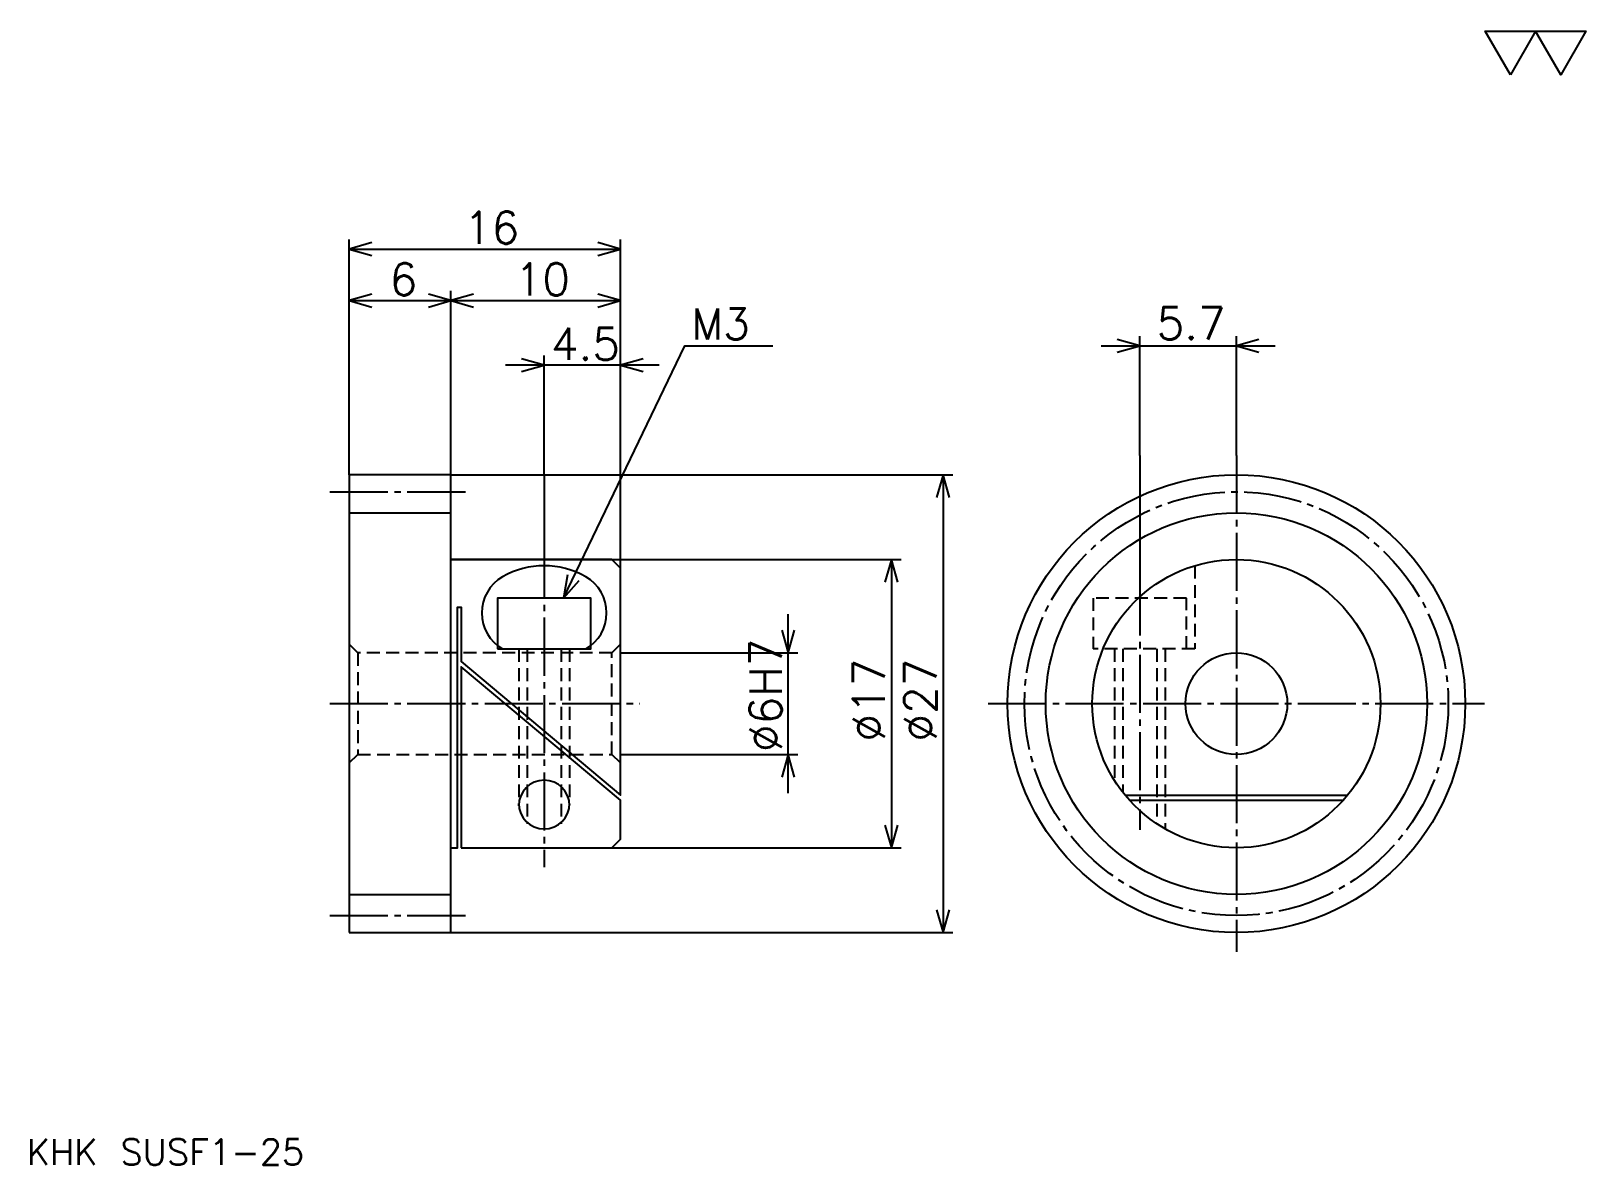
# Model space of a CAD drawing. Extents: x 4.1 to 95.8, y 4.2 to 71.1.
import ezdxf

# ---------------------------------------------------------------- set-up
doc = ezdxf.new("R2010")
doc.units = 0
doc.linetypes.add('DASHDOT', pattern=[4.566372, 3.424779, -0.380531, 0.380531, -0.380531])
doc.linetypes.add('HIDDEN', pattern=[1.141593, 0.761062, -0.380531])
doc.layers.get('0').update_dxf_attribs({"linetype": 'CONTINUOUS'})
doc.layers.add('DASHDOT', color=6, linetype='DASHDOT')
doc.layers.add('HIDDEN', color=2, linetype='HIDDEN')
doc.styles.add('KANJI', font='TXT', dxfattribs={"bigfont": 'BIGFONT'})

msp = doc.modelspace()

# ---------------------------------------------------------------- linework, layer by layer
at = {"color": 5}
for p, q in [((22.831861, 44.893803), (22.831861, 58.783184)), ((38.831863, 44.893803), (38.831863, 58.783184)), ((22.831861, 58.212387), (38.831863, 58.212387)), ((22.831861, 55.168137), (28.831861, 55.168137)), ((28.831861, 44.893803), (28.831861, 55.738937)), ((28.831861, 55.168137), (38.831863, 55.168137)), ((67.180534, 52.504421), (77.446907, 52.504421)), ((69.463722, 46.035397), (69.463722, 53.075218)), ((75.163719, 46.035397), (75.163719, 53.075218)), ((41.115047, 51.362831), (32.048676, 51.362831)), ((34.331863, 44.893803), (34.331863, 51.933624)), ((69.463722, 46.035397), (69.463722, 38.84095)), ((22.831861, 44.893803), (22.831861, 44.893803)), ((28.831861, 44.893803), (28.831861, 44.893803)), ((28.831861, 44.893803), (38.831863, 44.893803)), ((34.331863, 44.893803), (34.331863, 39.893803)), ((38.831863, 44.893803), (58.429207, 44.893803)), ((38.831863, 39.393803), (38.831863, 44.893803)), ((57.858414, 44.893803), (57.858414, 17.893803)), ((28.831861, 39.893803), (38.831863, 39.893803)), ((38.831863, 39.893803), (55.384956, 39.893803)), ((54.814163, 39.893803), (54.814163, 22.893803)), ((48.72567, 26.110617), (48.72567, 36.676987)), ((38.831863, 34.393803), (49.296463, 34.393803)), ((38.831863, 28.393803), (49.296463, 28.393803)), ((38.331863, 22.893803), (38.831863, 22.893803)), ((38.831863, 22.893803), (55.384956, 22.893803)), ((28.831861, 17.893803), (38.831863, 17.893803)), ((38.831863, 17.893803), (58.429207, 17.893803))]:
    msp.add_line(p, q, dxfattribs=at)
at = {"color": 4}
for p, q in [((22.831861, 42.643803), (28.831861, 42.643803)), ((31.877234, 34.623802), (36.786491, 34.623802)), ((68.601028, 25.991852), (81.72641, 25.991852)), ((68.85817, 25.693802), (81.469276, 25.693802)), ((32.831863, 25.37606), (32.831863, 25.503944)), ((35.831863, 25.37606), (35.831863, 25.503944)), ((22.831861, 20.143803), (28.831861, 20.143803))]:
    msp.add_line(p, q, dxfattribs=at)
at = {"color": 7}
msp.add_lwpolyline([(91.327431, 68.495575), (89.843361, 71.067963), (95.77964, 71.067963), (94.29557, 68.495575), (92.811501, 71.067963), (91.327431, 68.495575)], dxfattribs=at)
at = {"color": 5}
for points in [[(24.163719, 58.592918), (22.831861, 58.212387), (24.163719, 57.831856)], [(37.500004, 57.831856), (38.831863, 58.212387), (37.500004, 58.592918)], [(24.163719, 55.548668), (22.831861, 55.168137), (24.163719, 54.787605)], [(27.500004, 54.787605), (28.831861, 55.168137), (27.500004, 55.548668)], [(30.163719, 55.548668), (28.831861, 55.168137), (30.163719, 54.787605)], [(37.500004, 54.787605), (38.831863, 55.168137), (37.500004, 55.548668)], [(35.473454, 37.623802), (42.637169, 52.504421), (47.812393, 52.504421)], [(68.131859, 52.12389), (69.463722, 52.504421), (68.131859, 52.884953)], [(76.495583, 52.884953), (75.163719, 52.504421), (76.495583, 52.12389)], [(33.000004, 50.9823), (34.331863, 51.362831), (33.000004, 51.743362)], [(40.163719, 51.743362), (38.831863, 51.362831), (40.163719, 50.9823)], [(58.238945, 43.561943), (57.858414, 44.893803), (57.477882, 43.561943)], [(55.194695, 38.561943), (54.814163, 39.893803), (54.433632, 38.561943)], [(35.708298, 38.988903), (35.473454, 37.623802), (36.394035, 38.658779)], [(48.345139, 35.725662), (48.72567, 34.393803), (49.106201, 35.725662)], [(49.106201, 27.061943), (48.72567, 28.393803), (48.345139, 27.061943)], [(54.433632, 24.225662), (54.814163, 22.893803), (55.194695, 24.225662)], [(57.477882, 19.225662), (57.858414, 17.893803), (58.238945, 19.225662)]]:
    msp.add_lwpolyline(points, dxfattribs=at)
at = {"color": 4}
for points in [[(22.831861, 17.893803), (22.831861, 17.893803), (28.831861, 17.893803), (28.831861, 17.893803), (28.831861, 44.893803), (28.831861, 44.893803), (22.831861, 44.893803), (22.831861, 44.893803), (22.831861, 17.893803)], [(28.831861, 22.893803), (29.212393, 22.893803), (29.212393, 37.093803), (29.440712, 37.093803), (29.440712, 33.871964), (38.831863, 25.991852), (38.831863, 39.393803), (38.331863, 39.893803), (28.831861, 39.893803)], [(31.581861, 34.623802), (37.081863, 34.623802), (37.081863, 37.623802), (31.581861, 37.623802), (31.581861, 34.623802)], [(29.440712, 22.893803), (38.331863, 22.893803), (38.831863, 23.393803), (38.831863, 25.693802), (29.440712, 33.573914), (29.440712, 22.893803)]]:
    msp.add_lwpolyline(points, dxfattribs=at)
for radius in [13.5, 11.25, 8.5, 3]:
    msp.add_circle((75.163719, 31.393803), radius, dxfattribs=at)
for centre, radius, start, end in [((34.331863, 34.623802), 4.909257, 60.00000468, 119.99999532), ((33.104546, 36.749573), 2.454628, 119.99999532, 240.00000468), ((35.559174, 36.749573), 2.454628, 299.99999532, 60.00000468), ((34.331863, 25.37606), 1.5, 0, 180), ((34.331863, 25.503944), 1.5, 180, 0)]:
    msp.add_arc(centre, radius, start, end, dxfattribs=at)
at = {"layer": 'DASHDOT', "color": 7}
for p, q in [((75.163719, 46.035397), (75.163719, 16.752209)), ((21.690269, 43.893803), (29.973454, 43.893803)), ((34.331863, 41.035397), (34.331863, 21.752209)), ((69.463722, 38.84095), (69.463722, 23.946657)), ((21.690269, 31.393803), (39.973454, 31.393803)), ((60.522125, 31.393803), (89.805313, 31.393803)), ((21.690269, 18.893803), (29.973454, 18.893803))]:
    msp.add_line(p, q, dxfattribs=at)
msp.add_circle((75.163719, 31.393803), 12.5, dxfattribs=at)
at = {"layer": 'HIDDEN', "color": 4}
for p, q in [((38.831863, 34.893803), (38.331863, 34.393803)), ((23.331861, 34.393803), (23.331861, 28.393803)), ((32.831863, 34.623802), (32.831863, 25.440002)), ((33.331863, 34.623802), (33.331863, 24.31143)), ((35.331863, 34.623802), (35.331863, 24.31143)), ((35.831863, 34.623802), (35.831863, 25.440002)), ((67.963722, 34.623802), (67.963722, 26.87606)), ((68.463722, 34.623802), (68.463722, 26.163124)), ((70.463722, 34.623802), (70.463722, 24.31143)), ((70.963722, 34.623802), (70.963722, 24.003944)), ((38.831863, 27.893803), (38.331863, 28.393803))]:
    msp.add_line(p, q, dxfattribs=at)
for points in [[(72.713722, 39.533058), (72.713722, 34.623802), (66.713722, 34.623802)], [(72.213722, 34.623802), (72.213722, 37.623802), (66.713722, 37.623802), (66.713722, 34.623802)], [(22.831861, 27.893803), (23.331861, 28.393803), (38.331863, 28.393803), (38.331863, 34.393803), (23.331861, 34.393803), (22.831861, 34.893803)]]:
    msp.add_lwpolyline(points, dxfattribs=at)

# ---------------------------------------------------------------- texts
at = {"color": 7, "style": 'KANJI'}
for s, height, p in [('16', 1.902655, (29.595135, 58.516811)), ('6', 1.902655, (25.213499, 55.472565)), ('10', 1.902655, (32.595135, 55.472565)), ('M3', 1.826549, (43.0177, 52.884953)), ('4.5', 1.902655, (34.726772, 51.667252)), ('KHK SUSF1-25', 1.522124, (3.80531, 4.185841))]:
    msp.add_text(s, height=height, dxfattribs=at).set_placement(p)
for s, rotation, p in [('5.7', 360, (70.458633, 52.884953)), ('%%c6H7', 90, (48.345139, 28.53982)), ('%%c17', 90, (54.433632, 29.158184)), ('%%c27', 90, (57.477882, 29.158184))]:
    msp.add_text(s, height=1.902655, rotation=rotation, dxfattribs=at).set_placement(p)

doc.saveas('drawing.dxf')
